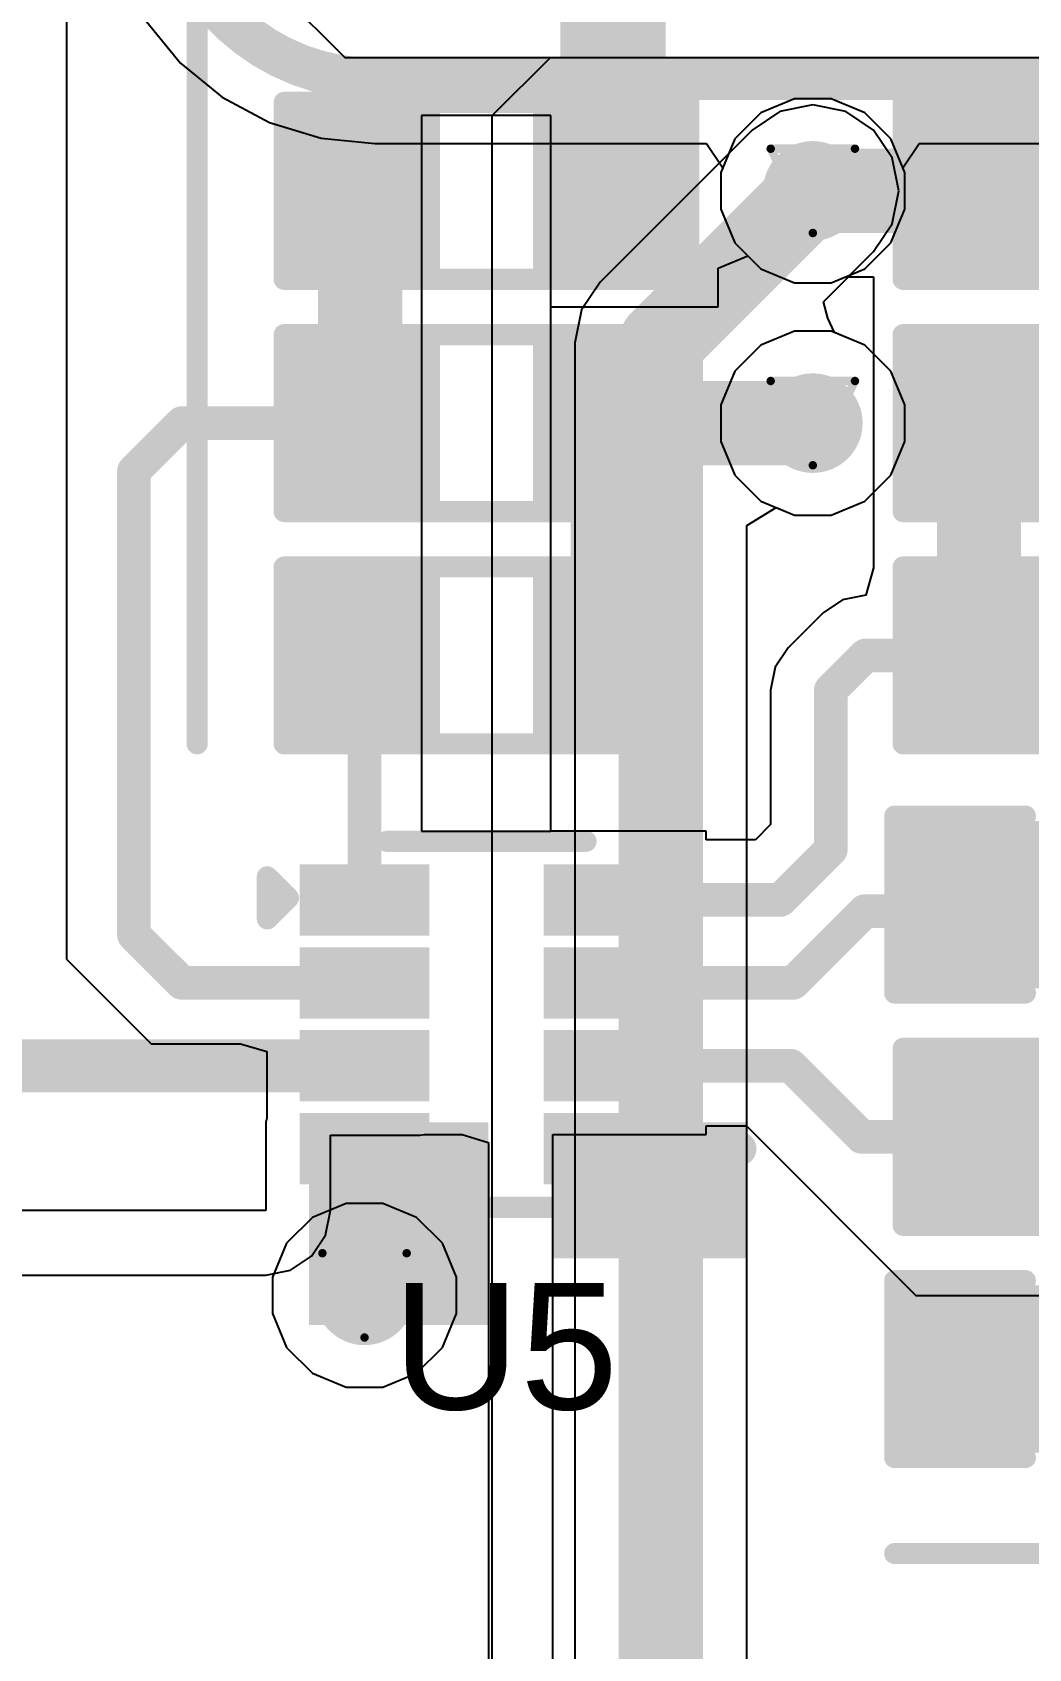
# Model space of a CAD drawing. Header units: inches. Extents: x 0 to 5359, y 0 to 5098.
# Drawn here: x 7.9 to 13.9, y 98.87 to 108.61 of the extents above; entities that cross this region are included whole.
import ezdxf

# ---------------------------------------------------------------- set-up
doc = ezdxf.new("R2010")
doc.units = ezdxf.units.IN
for name, color, linetype in [('Bottom Layer', 5, 'Continuous'), ('Drill Drawing', 1, 'Continuous'), ('Layer 1', 16, 'Continuous'), ('Layer 2', 76, 'Continuous'), ('Top Layer', 1, 'Continuous'), ('Top Overlay', 2, 'Continuous'), ('Top Paste', 8, 'Continuous'), ('Top Solder', 216, 'Continuous'), ('Via Holes', 16, 'Continuous')]:
    doc.layers.add(name, color=color, linetype=linetype)
doc.styles.add('Arial', font='', dxfattribs={"height": 0.2})
doc.styles.get('Arial').set_extended_font_data('Arial')

# ---------------------------------------------------------------- blocks, each defined once
blk = doc.blocks.new('SOT_583_36')
at = {"layer": 'Top Layer'}
for points in [[(-1.07, 0.91), (-0.4, 0.91), (-0.4, 0.59), (-1.07, 0.59)], [(0.4, 0.91), (1.07, 0.91), (1.07, 0.59), (0.4, 0.59)], [(-1.07, 0.41), (-0.4, 0.41), (-0.4, 0.09), (-1.07, 0.09)], [(0.4, 0.41), (1.07, 0.41), (1.07, 0.09), (0.4, 0.09)], [(-1.07, -0.09), (-0.4, -0.09), (-0.4, -0.41), (-1.07, -0.41)], [(0.4, -0.09), (1.07, -0.09), (1.07, -0.41), (0.4, -0.41)], [(-1.07, -0.59), (-0.4, -0.59), (-0.4, -0.91), (-1.07, -0.91)], [(0.4, -0.59), (1.07, -0.59), (1.07, -0.91), (0.4, -0.91)]]:
    blk.add_hatch(color=1, dxfattribs=at).paths.add_polyline_path(points)
at = {"layer": 'Top Paste'}
for points in [[(-1.07, 0.91), (-0.4, 0.91), (-0.4, 0.59), (-1.07, 0.59)], [(0.4, 0.91), (1.07, 0.91), (1.07, 0.59), (0.4, 0.59)], [(-1.07, 0.41), (-0.4, 0.41), (-0.4, 0.09), (-1.07, 0.09)], [(0.4, 0.41), (1.07, 0.41), (1.07, 0.09), (0.4, 0.09)], [(-1.07, -0.09), (-0.4, -0.09), (-0.4, -0.41), (-1.07, -0.41)], [(0.4, -0.09), (1.07, -0.09), (1.07, -0.41), (0.4, -0.41)], [(-1.07, -0.59), (-0.4, -0.59), (-0.4, -0.91), (-1.07, -0.91)], [(0.4, -0.59), (1.07, -0.59), (1.07, -0.91), (0.4, -0.91)]]:
    blk.add_hatch(color=8, dxfattribs=at).paths.add_polyline_path(points)
at = {"layer": 'Top Solder'}
for points in [[(-1.125, 0.965), (-0.345, 0.965), (-0.345, 0.535), (-1.125, 0.535)], [(0.345, 0.965), (1.125, 0.965), (1.125, 0.535), (0.345, 0.535)], [(-1.125, 0.465), (-0.345, 0.465), (-0.345, 0.035), (-1.125, 0.035)], [(0.345, 0.465), (1.125, 0.465), (1.125, 0.035), (0.345, 0.035)], [(-1.125, -0.035), (-0.345, -0.035), (-0.345, -0.465), (-1.125, -0.465)], [(0.345, -0.035), (1.125, -0.035), (1.125, -0.465), (0.345, -0.465)], [(-1.125, -0.535), (-0.345, -0.535), (-0.345, -0.965), (-1.125, -0.965)], [(0.345, -0.535), (1.125, -0.535), (1.125, -0.965), (0.345, -0.965)]]:
    blk.add_hatch(color=216, dxfattribs=at).paths.add_polyline_path(points)
at = {"layer": 'Top Overlay'}
for points in [[(-0.6, 1.103, 0.127, 0.127, 0), (0.6, 1.103, 0.127, 0.127, 0)], [(-1.3208, 0.635, 0.127, 0.127, 0), (-1.3208, 0.889, 0.127, 0.127, 0)], [(-1.3208, 0.889, 0.127, 0.127, 0), (-1.1938, 0.762, 0.127, 0.127, 0)], [(-1.3208, 0.635, 0.127, 0.127, 0), (-1.1938, 0.762, 0.127, 0.127, 0)], [(-0.6, -1.103, 0.127, 0.127, 0), (0.6, -1.103, 0.127, 0.127, 0)]]:
    blk.add_lwpolyline(points, format="xyseb", dxfattribs=at)
for points in [[(-0.6317, 1.103, 0.0635, 0.0635, 1), (-0.5682, 1.103, 0.0635, 0.0635, 1)], [(0.5682, 1.103, 0.0635, 0.0635, 1), (0.6317, 1.103, 0.0635, 0.0635, 1)], [(-1.3525, 0.889, 0.0635, 0.0635, 1), (-1.2891, 0.889, 0.0635, 0.0635, 1)], [(-1.3525, 0.889, 0.0635, 0.0635, 1), (-1.2891, 0.889, 0.0635, 0.0635, 1)], [(-1.2255, 0.762, 0.0635, 0.0635, 1), (-1.1621, 0.762, 0.0635, 0.0635, 1)], [(-1.2255, 0.762, 0.0635, 0.0635, 1), (-1.1621, 0.762, 0.0635, 0.0635, 1)], [(-1.3525, 0.635, 0.0635, 0.0635, 1), (-1.2891, 0.635, 0.0635, 0.0635, 1)], [(-1.3525, 0.635, 0.0635, 0.0635, 1), (-1.2891, 0.635, 0.0635, 0.0635, 1)], [(-0.6317, -1.103, 0.0635, 0.0635, 1), (-0.5682, -1.103, 0.0635, 0.0635, 1)], [(0.5682, -1.103, 0.0635, 0.0635, 1), (0.6317, -1.103, 0.0635, 0.0635, 1)]]:
    blk.add_lwpolyline(points, format="xyseb", close=True, dxfattribs=at)
blk = doc.blocks.new('R___0603_129')
at = {"layer": 'Top Layer'}
for points in [[(-0.381, 0.4445), (-0.381, -0.4445), (-1.143, -0.4445), (-1.143, 0.4445)], [(1.143, 0.4445), (1.143, -0.4445), (0.381, -0.4445), (0.381, 0.4445)]]:
    blk.add_hatch(color=1, dxfattribs=at).paths.add_polyline_path(points)
at = {"layer": 'Top Paste'}
for points in [[(-0.381, 0.4445), (-0.381, -0.4445), (-1.143, -0.4445), (-1.143, 0.4445)], [(1.143, 0.4445), (1.143, -0.4445), (0.381, -0.4445), (0.381, 0.4445)]]:
    blk.add_hatch(color=8, dxfattribs=at).paths.add_polyline_path(points)
at = {"layer": 'Top Solder'}
for points in [[(-0.2794, 0.5461), (-0.2794, -0.5461), (-1.2446, -0.5461), (-1.2446, 0.5461)], [(1.2446, 0.5461), (1.2446, -0.5461), (0.2794, -0.5461), (0.2794, 0.5461)]]:
    blk.add_hatch(color=216, dxfattribs=at).paths.add_polyline_path(points)
at = {"layer": 'Top Overlay'}
for points in [[(-1.2192, 0.5334, 0.127, 0.127, 0), (-1.2192, -0.5334, 0.127, 0.127, 0)], [(1.2192, 0.5334, 0.127, 0.127, 0), (-1.2192, 0.5334, 0.127, 0.127, 0)], [(1.2192, 0.5334, 0.127, 0.127, 0), (1.2192, -0.5334, 0.127, 0.127, 0)], [(1.2192, -0.5334, 0.127, 0.127, 0), (-1.2192, -0.5334, 0.127, 0.127, 0)]]:
    blk.add_lwpolyline(points, format="xyseb", dxfattribs=at)
for points in [[(-1.25095, 0.5334, 0.0635, 0.0635, 1), (-1.18745, 0.5334, 0.0635, 0.0635, 1)], [(-1.25095, 0.5334, 0.0635, 0.0635, 1), (-1.18745, 0.5334, 0.0635, 0.0635, 1)], [(1.18745, 0.5334, 0.0635, 0.0635, 1), (1.25095, 0.5334, 0.0635, 0.0635, 1)], [(1.18745, 0.5334, 0.0635, 0.0635, 1), (1.25095, 0.5334, 0.0635, 0.0635, 1)], [(-1.25095, -0.5334, 0.0635, 0.0635, 1), (-1.18745, -0.5334, 0.0635, 0.0635, 1)], [(-1.25095, -0.5334, 0.0635, 0.0635, 1), (-1.18745, -0.5334, 0.0635, 0.0635, 1)], [(1.18745, -0.5334, 0.0635, 0.0635, 1), (1.25095, -0.5334, 0.0635, 0.0635, 1)], [(1.18745, -0.5334, 0.0635, 0.0635, 1), (1.25095, -0.5334, 0.0635, 0.0635, 1)]]:
    blk.add_lwpolyline(points, format="xyseb", close=True, dxfattribs=at)
blk = doc.blocks.new('R___0603_130')
at = {"layer": 'Top Layer'}
for points in [[(-0.381, 0.4445), (-0.381, -0.4445), (-1.143, -0.4445), (-1.143, 0.4445)], [(1.143, 0.4445), (1.143, -0.4445), (0.381, -0.4445), (0.381, 0.4445)]]:
    blk.add_hatch(color=1, dxfattribs=at).paths.add_polyline_path(points)
at = {"layer": 'Top Paste'}
for points in [[(-0.381, 0.4445), (-0.381, -0.4445), (-1.143, -0.4445), (-1.143, 0.4445)], [(1.143, 0.4445), (1.143, -0.4445), (0.381, -0.4445), (0.381, 0.4445)]]:
    blk.add_hatch(color=8, dxfattribs=at).paths.add_polyline_path(points)
at = {"layer": 'Top Solder'}
for points in [[(-0.2794, 0.5461), (-0.2794, -0.5461), (-1.2446, -0.5461), (-1.2446, 0.5461)], [(1.2446, 0.5461), (1.2446, -0.5461), (0.2794, -0.5461), (0.2794, 0.5461)]]:
    blk.add_hatch(color=216, dxfattribs=at).paths.add_polyline_path(points)
at = {"layer": 'Top Overlay'}
for points in [[(1.2192, 0.5334, 0.127, 0.127, 0), (-1.2192, 0.5334, 0.127, 0.127, 0)], [(-1.2192, 0.5334, 0.127, 0.127, 0), (-1.2192, -0.5334, 0.127, 0.127, 0)], [(1.2192, 0.5334, 0.127, 0.127, 0), (1.2192, -0.5334, 0.127, 0.127, 0)], [(1.2192, -0.5334, 0.127, 0.127, 0), (-1.2192, -0.5334, 0.127, 0.127, 0)]]:
    blk.add_lwpolyline(points, format="xyseb", dxfattribs=at)
for points in [[(-1.25095, 0.5334, 0.0635, 0.0635, 1), (-1.18745, 0.5334, 0.0635, 0.0635, 1)], [(-1.25095, 0.5334, 0.0635, 0.0635, 1), (-1.18745, 0.5334, 0.0635, 0.0635, 1)], [(1.18745, 0.5334, 0.0635, 0.0635, 1), (1.25095, 0.5334, 0.0635, 0.0635, 1)], [(1.18745, 0.5334, 0.0635, 0.0635, 1), (1.25095, 0.5334, 0.0635, 0.0635, 1)], [(-1.25095, -0.5334, 0.0635, 0.0635, 1), (-1.18745, -0.5334, 0.0635, 0.0635, 1)], [(-1.25095, -0.5334, 0.0635, 0.0635, 1), (-1.18745, -0.5334, 0.0635, 0.0635, 1)], [(1.18745, -0.5334, 0.0635, 0.0635, 1), (1.25095, -0.5334, 0.0635, 0.0635, 1)], [(1.18745, -0.5334, 0.0635, 0.0635, 1), (1.25095, -0.5334, 0.0635, 0.0635, 1)]]:
    blk.add_lwpolyline(points, format="xyseb", close=True, dxfattribs=at)
blk = doc.blocks.new('R___0603_131')
at = {"layer": 'Top Layer'}
for points in [[(-0.381, 0.4445), (-0.381, -0.4445), (-1.143, -0.4445), (-1.143, 0.4445)], [(1.143, 0.4445), (1.143, -0.4445), (0.381, -0.4445), (0.381, 0.4445)]]:
    blk.add_hatch(color=1, dxfattribs=at).paths.add_polyline_path(points)
at = {"layer": 'Top Paste'}
for points in [[(-0.381, 0.4445), (-0.381, -0.4445), (-1.143, -0.4445), (-1.143, 0.4445)], [(1.143, 0.4445), (1.143, -0.4445), (0.381, -0.4445), (0.381, 0.4445)]]:
    blk.add_hatch(color=8, dxfattribs=at).paths.add_polyline_path(points)
at = {"layer": 'Top Solder'}
for points in [[(-0.2794, 0.5461), (-0.2794, -0.5461), (-1.2446, -0.5461), (-1.2446, 0.5461)], [(1.2446, 0.5461), (1.2446, -0.5461), (0.2794, -0.5461), (0.2794, 0.5461)]]:
    blk.add_hatch(color=216, dxfattribs=at).paths.add_polyline_path(points)
at = {"layer": 'Top Overlay'}
for points in [[(-1.2192, 0.5334, 0.127, 0.127, 0), (-1.2192, -0.5334, 0.127, 0.127, 0)], [(1.2192, 0.5334, 0.127, 0.127, 0), (-1.2192, 0.5334, 0.127, 0.127, 0)], [(1.2192, 0.5334, 0.127, 0.127, 0), (1.2192, -0.5334, 0.127, 0.127, 0)], [(1.2192, -0.5334, 0.127, 0.127, 0), (-1.2192, -0.5334, 0.127, 0.127, 0)]]:
    blk.add_lwpolyline(points, format="xyseb", dxfattribs=at)
for points in [[(-1.25095, 0.5334, 0.0635, 0.0635, 1), (-1.18745, 0.5334, 0.0635, 0.0635, 1)], [(-1.25095, 0.5334, 0.0635, 0.0635, 1), (-1.18745, 0.5334, 0.0635, 0.0635, 1)], [(1.18745, 0.5334, 0.0635, 0.0635, 1), (1.25095, 0.5334, 0.0635, 0.0635, 1)], [(1.18745, 0.5334, 0.0635, 0.0635, 1), (1.25095, 0.5334, 0.0635, 0.0635, 1)], [(-1.25095, -0.5334, 0.0635, 0.0635, 1), (-1.18745, -0.5334, 0.0635, 0.0635, 1)], [(-1.25095, -0.5334, 0.0635, 0.0635, 1), (-1.18745, -0.5334, 0.0635, 0.0635, 1)], [(1.18745, -0.5334, 0.0635, 0.0635, 1), (1.25095, -0.5334, 0.0635, 0.0635, 1)], [(1.18745, -0.5334, 0.0635, 0.0635, 1), (1.25095, -0.5334, 0.0635, 0.0635, 1)]]:
    blk.add_lwpolyline(points, format="xyseb", close=True, dxfattribs=at)
blk = doc.blocks.new('R___0603_132')
at = {"layer": 'Top Layer'}
for points in [[(-0.381, 0.4445), (-0.381, -0.4445), (-1.143, -0.4445), (-1.143, 0.4445)], [(1.143, 0.4445), (1.143, -0.4445), (0.381, -0.4445), (0.381, 0.4445)]]:
    blk.add_hatch(color=1, dxfattribs=at).paths.add_polyline_path(points)
at = {"layer": 'Top Paste'}
for points in [[(-0.381, 0.4445), (-0.381, -0.4445), (-1.143, -0.4445), (-1.143, 0.4445)], [(1.143, 0.4445), (1.143, -0.4445), (0.381, -0.4445), (0.381, 0.4445)]]:
    blk.add_hatch(color=8, dxfattribs=at).paths.add_polyline_path(points)
at = {"layer": 'Top Solder'}
for points in [[(-0.2794, 0.5461), (-0.2794, -0.5461), (-1.2446, -0.5461), (-1.2446, 0.5461)], [(1.2446, 0.5461), (1.2446, -0.5461), (0.2794, -0.5461), (0.2794, 0.5461)]]:
    blk.add_hatch(color=216, dxfattribs=at).paths.add_polyline_path(points)
at = {"layer": 'Top Overlay'}
for points in [[(-1.2192, 0.5334, 0.127, 0.127, 0), (1.2192, 0.5334, 0.127, 0.127, 0)], [(-1.2192, -0.5334, 0.127, 0.127, 0), (-1.2192, 0.5334, 0.127, 0.127, 0)], [(1.2192, -0.5334, 0.127, 0.127, 0), (1.2192, 0.5334, 0.127, 0.127, 0)], [(-1.2192, -0.5334, 0.127, 0.127, 0), (1.2192, -0.5334, 0.127, 0.127, 0)]]:
    blk.add_lwpolyline(points, format="xyseb", dxfattribs=at)
for points in [[(-1.25095, 0.5334, 0.0635, 0.0635, 1), (-1.18745, 0.5334, 0.0635, 0.0635, 1)], [(-1.25095, 0.5334, 0.0635, 0.0635, 1), (-1.18745, 0.5334, 0.0635, 0.0635, 1)], [(1.18745, 0.5334, 0.0635, 0.0635, 1), (1.25095, 0.5334, 0.0635, 0.0635, 1)], [(1.18745, 0.5334, 0.0635, 0.0635, 1), (1.25095, 0.5334, 0.0635, 0.0635, 1)], [(-1.25095, -0.5334, 0.0635, 0.0635, 1), (-1.18745, -0.5334, 0.0635, 0.0635, 1)], [(-1.25095, -0.5334, 0.0635, 0.0635, 1), (-1.18745, -0.5334, 0.0635, 0.0635, 1)], [(1.18745, -0.5334, 0.0635, 0.0635, 1), (1.25095, -0.5334, 0.0635, 0.0635, 1)], [(1.18745, -0.5334, 0.0635, 0.0635, 1), (1.25095, -0.5334, 0.0635, 0.0635, 1)]]:
    blk.add_lwpolyline(points, format="xyseb", close=True, dxfattribs=at)
blk = doc.blocks.new('R___0603_134')
at = {"layer": 'Top Layer'}
for points in [[(-0.381, 0.4445), (-0.381, -0.4445), (-1.143, -0.4445), (-1.143, 0.4445)], [(1.143, 0.4445), (1.143, -0.4445), (0.381, -0.4445), (0.381, 0.4445)]]:
    blk.add_hatch(color=1, dxfattribs=at).paths.add_polyline_path(points)
at = {"layer": 'Top Paste'}
for points in [[(-0.381, 0.4445), (-0.381, -0.4445), (-1.143, -0.4445), (-1.143, 0.4445)], [(1.143, 0.4445), (1.143, -0.4445), (0.381, -0.4445), (0.381, 0.4445)]]:
    blk.add_hatch(color=8, dxfattribs=at).paths.add_polyline_path(points)
at = {"layer": 'Top Solder'}
for points in [[(-0.2794, 0.5461), (-0.2794, -0.5461), (-1.2446, -0.5461), (-1.2446, 0.5461)], [(1.2446, 0.5461), (1.2446, -0.5461), (0.2794, -0.5461), (0.2794, 0.5461)]]:
    blk.add_hatch(color=216, dxfattribs=at).paths.add_polyline_path(points)
at = {"layer": 'Top Overlay'}
for points in [[(1.2192, 0.5334, 0.127, 0.127, 0), (-1.2192, 0.5334, 0.127, 0.127, 0)], [(-1.2192, 0.5334, 0.127, 0.127, 0), (-1.2192, -0.5334, 0.127, 0.127, 0)], [(1.2192, 0.5334, 0.127, 0.127, 0), (1.2192, -0.5334, 0.127, 0.127, 0)], [(1.2192, -0.5334, 0.127, 0.127, 0), (-1.2192, -0.5334, 0.127, 0.127, 0)]]:
    blk.add_lwpolyline(points, format="xyseb", dxfattribs=at)
for points in [[(-1.25095, 0.5334, 0.0635, 0.0635, 1), (-1.18745, 0.5334, 0.0635, 0.0635, 1)], [(-1.25095, 0.5334, 0.0635, 0.0635, 1), (-1.18745, 0.5334, 0.0635, 0.0635, 1)], [(1.18745, 0.5334, 0.0635, 0.0635, 1), (1.25095, 0.5334, 0.0635, 0.0635, 1)], [(1.18745, 0.5334, 0.0635, 0.0635, 1), (1.25095, 0.5334, 0.0635, 0.0635, 1)], [(-1.25095, -0.5334, 0.0635, 0.0635, 1), (-1.18745, -0.5334, 0.0635, 0.0635, 1)], [(-1.25095, -0.5334, 0.0635, 0.0635, 1), (-1.18745, -0.5334, 0.0635, 0.0635, 1)], [(1.18745, -0.5334, 0.0635, 0.0635, 1), (1.25095, -0.5334, 0.0635, 0.0635, 1)], [(1.18745, -0.5334, 0.0635, 0.0635, 1), (1.25095, -0.5334, 0.0635, 0.0635, 1)]]:
    blk.add_lwpolyline(points, format="xyseb", close=True, dxfattribs=at)
blk = doc.blocks.new('R___0603_135')
at = {"layer": 'Top Layer'}
for points in [[(-0.381, 0.4445), (-0.381, -0.4445), (-1.143, -0.4445), (-1.143, 0.4445)], [(1.143, 0.4445), (1.143, -0.4445), (0.381, -0.4445), (0.381, 0.4445)]]:
    blk.add_hatch(color=1, dxfattribs=at).paths.add_polyline_path(points)
at = {"layer": 'Top Paste'}
for points in [[(-0.381, 0.4445), (-0.381, -0.4445), (-1.143, -0.4445), (-1.143, 0.4445)], [(1.143, 0.4445), (1.143, -0.4445), (0.381, -0.4445), (0.381, 0.4445)]]:
    blk.add_hatch(color=8, dxfattribs=at).paths.add_polyline_path(points)
at = {"layer": 'Top Solder'}
for points in [[(-0.2794, 0.5461), (-0.2794, -0.5461), (-1.2446, -0.5461), (-1.2446, 0.5461)], [(1.2446, 0.5461), (1.2446, -0.5461), (0.2794, -0.5461), (0.2794, 0.5461)]]:
    blk.add_hatch(color=216, dxfattribs=at).paths.add_polyline_path(points)
at = {"layer": 'Top Overlay'}
for points in [[(1.2192, 0.5334, 0.127, 0.127, 0), (-1.2192, 0.5334, 0.127, 0.127, 0)], [(-1.2192, 0.5334, 0.127, 0.127, 0), (-1.2192, -0.5334, 0.127, 0.127, 0)], [(1.2192, 0.5334, 0.127, 0.127, 0), (1.2192, -0.5334, 0.127, 0.127, 0)], [(1.2192, -0.5334, 0.127, 0.127, 0), (-1.2192, -0.5334, 0.127, 0.127, 0)]]:
    blk.add_lwpolyline(points, format="xyseb", dxfattribs=at)
for points in [[(-1.25095, 0.5334, 0.0635, 0.0635, 1), (-1.18745, 0.5334, 0.0635, 0.0635, 1)], [(-1.25095, 0.5334, 0.0635, 0.0635, 1), (-1.18745, 0.5334, 0.0635, 0.0635, 1)], [(1.18745, 0.5334, 0.0635, 0.0635, 1), (1.25095, 0.5334, 0.0635, 0.0635, 1)], [(1.18745, 0.5334, 0.0635, 0.0635, 1), (1.25095, 0.5334, 0.0635, 0.0635, 1)], [(-1.25095, -0.5334, 0.0635, 0.0635, 1), (-1.18745, -0.5334, 0.0635, 0.0635, 1)], [(-1.25095, -0.5334, 0.0635, 0.0635, 1), (-1.18745, -0.5334, 0.0635, 0.0635, 1)], [(1.18745, -0.5334, 0.0635, 0.0635, 1), (1.25095, -0.5334, 0.0635, 0.0635, 1)], [(1.18745, -0.5334, 0.0635, 0.0635, 1), (1.25095, -0.5334, 0.0635, 0.0635, 1)]]:
    blk.add_lwpolyline(points, format="xyseb", close=True, dxfattribs=at)
blk = doc.blocks.new('R___0603_136')
at = {"layer": 'Top Layer'}
for points in [[(-0.381, 0.4445), (-0.381, -0.4445), (-1.143, -0.4445), (-1.143, 0.4445)], [(1.143, 0.4445), (1.143, -0.4445), (0.381, -0.4445), (0.381, 0.4445)]]:
    blk.add_hatch(color=1, dxfattribs=at).paths.add_polyline_path(points)
at = {"layer": 'Top Paste'}
for points in [[(-0.381, 0.4445), (-0.381, -0.4445), (-1.143, -0.4445), (-1.143, 0.4445)], [(1.143, 0.4445), (1.143, -0.4445), (0.381, -0.4445), (0.381, 0.4445)]]:
    blk.add_hatch(color=8, dxfattribs=at).paths.add_polyline_path(points)
at = {"layer": 'Top Solder'}
for points in [[(-0.2794, 0.5461), (-0.2794, -0.5461), (-1.2446, -0.5461), (-1.2446, 0.5461)], [(1.2446, 0.5461), (1.2446, -0.5461), (0.2794, -0.5461), (0.2794, 0.5461)]]:
    blk.add_hatch(color=216, dxfattribs=at).paths.add_polyline_path(points)
at = {"layer": 'Top Overlay'}
for points in [[(-1.2192, -0.5334, 0.127, 0.127, 0), (-1.2192, 0.5334, 0.127, 0.127, 0)], [(-1.2192, 0.5334, 0.127, 0.127, 0), (1.2192, 0.5334, 0.127, 0.127, 0)], [(1.2192, -0.5334, 0.127, 0.127, 0), (1.2192, 0.5334, 0.127, 0.127, 0)], [(-1.2192, -0.5334, 0.127, 0.127, 0), (1.2192, -0.5334, 0.127, 0.127, 0)]]:
    blk.add_lwpolyline(points, format="xyseb", dxfattribs=at)
for points in [[(-1.25095, 0.5334, 0.0635, 0.0635, 1), (-1.18745, 0.5334, 0.0635, 0.0635, 1)], [(-1.25095, 0.5334, 0.0635, 0.0635, 1), (-1.18745, 0.5334, 0.0635, 0.0635, 1)], [(1.18745, 0.5334, 0.0635, 0.0635, 1), (1.25095, 0.5334, 0.0635, 0.0635, 1)], [(1.18745, 0.5334, 0.0635, 0.0635, 1), (1.25095, 0.5334, 0.0635, 0.0635, 1)], [(-1.25095, -0.5334, 0.0635, 0.0635, 1), (-1.18745, -0.5334, 0.0635, 0.0635, 1)], [(-1.25095, -0.5334, 0.0635, 0.0635, 1), (-1.18745, -0.5334, 0.0635, 0.0635, 1)], [(1.18745, -0.5334, 0.0635, 0.0635, 1), (1.25095, -0.5334, 0.0635, 0.0635, 1)], [(1.18745, -0.5334, 0.0635, 0.0635, 1), (1.25095, -0.5334, 0.0635, 0.0635, 1)]]:
    blk.add_lwpolyline(points, format="xyseb", close=True, dxfattribs=at)
blk = doc.blocks.new('C___0603_309')
at = {"layer": 'Top Layer'}
for points in [[(-0.381, 0.4445), (-0.381, -0.4445), (-1.143, -0.4445), (-1.143, 0.4445)], [(1.143, 0.4445), (1.143, -0.4445), (0.381, -0.4445), (0.381, 0.4445)]]:
    blk.add_hatch(color=1, dxfattribs=at).paths.add_polyline_path(points)
at = {"layer": 'Top Paste'}
for points in [[(-0.381, 0.4445), (-0.381, -0.4445), (-1.143, -0.4445), (-1.143, 0.4445)], [(1.143, 0.4445), (1.143, -0.4445), (0.381, -0.4445), (0.381, 0.4445)]]:
    blk.add_hatch(color=8, dxfattribs=at).paths.add_polyline_path(points)
at = {"layer": 'Top Solder'}
for points in [[(-0.321, 0.5045), (-0.321, -0.5045), (-1.203, -0.5045), (-1.203, 0.5045)], [(1.203, 0.5045), (1.203, -0.5045), (0.321, -0.5045), (0.321, 0.5045)]]:
    blk.add_hatch(color=216, dxfattribs=at).paths.add_polyline_path(points)
at = {"layer": 'Top Overlay'}
for points in [[(-1.2446, 0.5334, 0.127, 0.127, 0), (-1.2446, -0.5334, 0.127, 0.127, 0)], [(-0.4572, 0.5334, 0.127, 0.127, 0), (-1.2446, 0.5334, 0.127, 0.127, 0)], [(1.2446, 0.5334, 0.127, 0.127, 0), (0.4572, 0.5334, 0.127, 0.127, 0)], [(1.2446, 0.5334, 0.127, 0.127, 0), (1.2446, -0.5334, 0.127, 0.127, 0)], [(-0.4572, -0.5334, 0.127, 0.127, 0), (-1.2446, -0.5334, 0.127, 0.127, 0)], [(1.2446, -0.5334, 0.127, 0.127, 0), (0.4572, -0.5334, 0.127, 0.127, 0)]]:
    blk.add_lwpolyline(points, format="xyseb", dxfattribs=at)
for points in [[(-1.2764, 0.5334, 0.0635, 0.0635, 1), (-1.2128, 0.5334, 0.0635, 0.0635, 1)], [(-1.2764, 0.5334, 0.0635, 0.0635, 1), (-1.2128, 0.5334, 0.0635, 0.0635, 1)], [(-0.4889, 0.5334, 0.0635, 0.0635, 1), (-0.4254, 0.5334, 0.0635, 0.0635, 1)], [(0.4254, 0.5334, 0.0635, 0.0635, 1), (0.4889, 0.5334, 0.0635, 0.0635, 1)], [(1.2128, 0.5334, 0.0635, 0.0635, 1), (1.2764, 0.5334, 0.0635, 0.0635, 1)], [(1.2128, 0.5334, 0.0635, 0.0635, 1), (1.2764, 0.5334, 0.0635, 0.0635, 1)], [(-1.2764, -0.5334, 0.0635, 0.0635, 1), (-1.2128, -0.5334, 0.0635, 0.0635, 1)], [(-1.2764, -0.5334, 0.0635, 0.0635, 1), (-1.2128, -0.5334, 0.0635, 0.0635, 1)], [(-0.4889, -0.5334, 0.0635, 0.0635, 1), (-0.4254, -0.5334, 0.0635, 0.0635, 1)], [(0.4254, -0.5334, 0.0635, 0.0635, 1), (0.4889, -0.5334, 0.0635, 0.0635, 1)], [(1.2128, -0.5334, 0.0635, 0.0635, 1), (1.2764, -0.5334, 0.0635, 0.0635, 1)], [(1.2128, -0.5334, 0.0635, 0.0635, 1), (1.2764, -0.5334, 0.0635, 0.0635, 1)]]:
    blk.add_lwpolyline(points, format="xyseb", close=True, dxfattribs=at)
blk = doc.blocks.new('C___0603_312')
at = {"layer": 'Top Layer'}
for points in [[(-0.381, 0.4445), (-0.381, -0.4445), (-1.143, -0.4445), (-1.143, 0.4445)], [(1.143, 0.4445), (1.143, -0.4445), (0.381, -0.4445), (0.381, 0.4445)]]:
    blk.add_hatch(color=1, dxfattribs=at).paths.add_polyline_path(points)
at = {"layer": 'Top Paste'}
for points in [[(-0.381, 0.4445), (-0.381, -0.4445), (-1.143, -0.4445), (-1.143, 0.4445)], [(1.143, 0.4445), (1.143, -0.4445), (0.381, -0.4445), (0.381, 0.4445)]]:
    blk.add_hatch(color=8, dxfattribs=at).paths.add_polyline_path(points)
at = {"layer": 'Top Solder'}
for points in [[(-0.321, 0.5045), (-0.321, -0.5045), (-1.203, -0.5045), (-1.203, 0.5045)], [(1.203, 0.5045), (1.203, -0.5045), (0.321, -0.5045), (0.321, 0.5045)]]:
    blk.add_hatch(color=216, dxfattribs=at).paths.add_polyline_path(points)
at = {"layer": 'Top Overlay'}
for points in [[(-1.2446, 0.5334, 0.127, 0.127, 0), (-1.2446, -0.5334, 0.127, 0.127, 0)], [(-0.4572, 0.5334, 0.127, 0.127, 0), (-1.2446, 0.5334, 0.127, 0.127, 0)], [(1.2446, 0.5334, 0.127, 0.127, 0), (0.4572, 0.5334, 0.127, 0.127, 0)], [(1.2446, 0.5334, 0.127, 0.127, 0), (1.2446, -0.5334, 0.127, 0.127, 0)], [(-0.4572, -0.5334, 0.127, 0.127, 0), (-1.2446, -0.5334, 0.127, 0.127, 0)], [(1.2446, -0.5334, 0.127, 0.127, 0), (0.4572, -0.5334, 0.127, 0.127, 0)]]:
    blk.add_lwpolyline(points, format="xyseb", dxfattribs=at)
for points in [[(-1.2764, 0.5334, 0.0635, 0.0635, 1), (-1.2128, 0.5334, 0.0635, 0.0635, 1)], [(-1.2764, 0.5334, 0.0635, 0.0635, 1), (-1.2128, 0.5334, 0.0635, 0.0635, 1)], [(-0.4889, 0.5334, 0.0635, 0.0635, 1), (-0.4254, 0.5334, 0.0635, 0.0635, 1)], [(0.4254, 0.5334, 0.0635, 0.0635, 1), (0.4889, 0.5334, 0.0635, 0.0635, 1)], [(1.2128, 0.5334, 0.0635, 0.0635, 1), (1.2764, 0.5334, 0.0635, 0.0635, 1)], [(1.2128, 0.5334, 0.0635, 0.0635, 1), (1.2764, 0.5334, 0.0635, 0.0635, 1)], [(-1.2764, -0.5334, 0.0635, 0.0635, 1), (-1.2128, -0.5334, 0.0635, 0.0635, 1)], [(-1.2764, -0.5334, 0.0635, 0.0635, 1), (-1.2128, -0.5334, 0.0635, 0.0635, 1)], [(-0.4889, -0.5334, 0.0635, 0.0635, 1), (-0.4254, -0.5334, 0.0635, 0.0635, 1)], [(0.4254, -0.5334, 0.0635, 0.0635, 1), (0.4889, -0.5334, 0.0635, 0.0635, 1)], [(1.2128, -0.5334, 0.0635, 0.0635, 1), (1.2764, -0.5334, 0.0635, 0.0635, 1)], [(1.2128, -0.5334, 0.0635, 0.0635, 1), (1.2764, -0.5334, 0.0635, 0.0635, 1)]]:
    blk.add_lwpolyline(points, format="xyseb", close=True, dxfattribs=at)

msp = doc.modelspace()

# ---------------------------------------------------------------- hatches: boundary and pattern name
at = {"layer": 'Bottom Layer'}
h = msp.add_hatch(color=5, dxfattribs=at)
edge = h.paths.add_edge_path()
edge.add_arc((12.6, 107.654), 0.3, 0, 360)
h = msp.add_hatch(color=5, dxfattribs=at)
edge = h.paths.add_edge_path()
edge.add_arc((12.6, 106.254), 0.3, 0, 360)
h = msp.add_hatch(color=5, dxfattribs=at)
edge = h.paths.add_edge_path()
edge.add_arc((9.8984, 100.9969), 0.3, 0, 360)
at = {"layer": 'Layer 1'}
h = msp.add_hatch(color=16, dxfattribs=at)
edge = h.paths.add_edge_path()
edge.add_arc((12.6, 107.654), 0.3, 0, 360)
h = msp.add_hatch(color=16, dxfattribs=at)
edge = h.paths.add_edge_path()
edge.add_arc((12.6, 106.254), 0.3, 0, 360)
h = msp.add_hatch(color=16, dxfattribs=at)
edge = h.paths.add_edge_path()
edge.add_arc((9.8984, 100.9969), 0.3, 0, 360)
at = {"layer": 'Layer 2'}
h = msp.add_hatch(color=76, dxfattribs=at)
edge = h.paths.add_edge_path()
edge.add_arc((12.6, 107.654), 0.3, 0, 360)
h = msp.add_hatch(color=76, dxfattribs=at)
edge = h.paths.add_edge_path()
edge.add_arc((12.6, 106.254), 0.3, 0, 360)
h = msp.add_hatch(color=76, dxfattribs=at)
edge = h.paths.add_edge_path()
edge.add_arc((9.8984, 100.9969), 0.3, 0, 360)
at = {"layer": 'Top Layer'}
h = msp.add_hatch(color=1, dxfattribs=at)
edge = h.paths.add_edge_path()
edge.add_arc((12.6, 107.654), 0.3, 0, 360)
h = msp.add_hatch(color=1, dxfattribs=at)
edge = h.paths.add_edge_path()
edge.add_arc((12.6, 106.254), 0.3, 0, 360)
for points in [[(7.496, 102.2205), (10.2334, 102.2205), (10.2334, 102.5405), (7.496, 102.5405)], [(9.5634, 100.819), (10.6449, 100.819), (10.6449, 102.0405), (9.5634, 102.0405)], [(9.5634, 101.7205), (10.6449, 101.7205), (10.6449, 102.0405), (9.5634, 102.0405)], [(11.0334, 101.2197), (12.2065, 101.2197), (12.2065, 102.0405), (11.0334, 102.0405)], [(11.0334, 101.8805), (12.159, 101.8805), (12.159, 102.0405), (11.0334, 102.0405)]]:
    msp.add_hatch(color=1, dxfattribs=at).paths.add_polyline_path(points)
h = msp.add_hatch(color=1, dxfattribs=at)
edge = h.paths.add_edge_path()
edge.add_arc((9.8984, 100.9969), 0.3, 0, 360)
at = {"layer": 'Via Holes'}
h = msp.add_hatch(color=7, dxfattribs=at)
edge = h.paths.add_edge_path()
edge.add_arc((12.6, 107.654), 0.15, 0, 360)
h = msp.add_hatch(color=7, dxfattribs=at)
edge = h.paths.add_edge_path()
edge.add_arc((12.6, 106.254), 0.15, 0, 360)
h = msp.add_hatch(color=7, dxfattribs=at)
edge = h.paths.add_edge_path()
edge.add_arc((9.8984, 100.9969), 0.15, 0, 360)

# ---------------------------------------------------------------- linework, layer by layer
at = {"layer": 'Bottom Layer'}
for p, q in [((8.5846, 108.6742), (8.7902, 108.4236)), ((8.7902, 108.4236), (9.0408, 108.218)), ((9.0408, 108.218), (9.3267, 108.0652)), ((9.3267, 108.0652), (9.6369, 107.971)), ((9.6369, 107.971), (9.9596, 107.9393)), ((9.9596, 107.9393), (9.9596, 107.9398)), ((9.9596, 107.9398), (11.9586, 107.9398)), ((11.9586, 107.9398), (12.0574, 107.7919)), ((13.1425, 107.7919), (13.2413, 107.9398)), ((13.2413, 107.9398), (22.012, 107.9398)), ((12.0574, 107.7919), (12.046, 107.7642)), ((12.046, 107.7642), (12.046, 107.5438)), ((13.154, 107.7642), (13.1425, 107.7919)), ((13.154, 107.5438), (13.154, 107.7642)), ((12.046, 107.5438), (12.1303, 107.3402)), ((13.0696, 107.3402), (13.154, 107.5438)), ((12.1303, 107.3402), (12.2861, 107.1844)), ((12.9138, 107.1844), (13.0696, 107.3402)), ((12.2861, 107.1844), (12.4898, 107.1)), ((12.7102, 107.1), (12.9138, 107.1844)), ((12.4898, 107.1), (12.7102, 107.1))]:
    msp.add_line(p, q, dxfattribs=at)
for points in [[(9.9596, 108.3282, 0.254, 0.254, -0.414214), (8.6948, 109.593, 0.254, 0.254, 0)], [(9.9596, 108.3282, 0.254, 0.254, 0), (22.012, 108.3282, 0.254, 0.254, 0)]]:
    msp.add_lwpolyline(points, format="xyseb", dxfattribs=at)
msp.add_lwpolyline([(9.8961, 108.3282, 0.127, 0.127, 1), (10.0231, 108.3282, 0.127, 0.127, 1)], format="xyseb", close=True, dxfattribs=at)
msp.add_lwpolyline([(9.8961, 108.3282, 0.127, 0.127, 1), (10.0231, 108.3282, 0.127, 0.127, 1)], format="xyseb", close=True, dxfattribs=at)
at = {"layer": 'Drill Drawing'}
for points in [[(12.346, 107.908, 0.0508, 0.0508, 0), (12.854, 107.908, 0.0508, 0.0508, 0)], [(12.346, 107.908, 0.0508, 0.0508, 0), (12.6, 107.4, 0.0508, 0.0508, 0)], [(12.6, 107.4, 0.0508, 0.0508, 0), (12.854, 107.908, 0.0508, 0.0508, 0)], [(12.346, 106.508, 0.0508, 0.0508, 0), (12.854, 106.508, 0.0508, 0.0508, 0)], [(12.346, 106.508, 0.0508, 0.0508, 0), (12.6, 106, 0.0508, 0.0508, 0)], [(12.6, 106, 0.0508, 0.0508, 0), (12.854, 106.508, 0.0508, 0.0508, 0)], [(9.6444, 101.2509, 0.0508, 0.0508, 0), (10.1524, 101.2509, 0.0508, 0.0508, 0)], [(9.6444, 101.2509, 0.0508, 0.0508, 0), (9.8984, 100.7429, 0.0508, 0.0508, 0)], [(9.8984, 100.7429, 0.0508, 0.0508, 0), (10.1524, 101.2509, 0.0508, 0.0508, 0)]]:
    msp.add_lwpolyline(points, format="xyseb", dxfattribs=at)
for points in [[(12.3333, 107.908, 0.0254, 0.0254, 1), (12.3587, 107.908, 0.0254, 0.0254, 1)], [(12.3333, 107.908, 0.0254, 0.0254, 1), (12.3587, 107.908, 0.0254, 0.0254, 1)], [(12.8413, 107.908, 0.0254, 0.0254, 1), (12.8667, 107.908, 0.0254, 0.0254, 1)], [(12.8413, 107.908, 0.0254, 0.0254, 1), (12.8667, 107.908, 0.0254, 0.0254, 1)], [(12.5873, 107.4, 0.0254, 0.0254, 1), (12.6127, 107.4, 0.0254, 0.0254, 1)], [(12.5873, 107.4, 0.0254, 0.0254, 1), (12.6127, 107.4, 0.0254, 0.0254, 1)], [(12.3333, 106.508, 0.0254, 0.0254, 1), (12.3587, 106.508, 0.0254, 0.0254, 1)], [(12.3333, 106.508, 0.0254, 0.0254, 1), (12.3587, 106.508, 0.0254, 0.0254, 1)], [(12.8413, 106.508, 0.0254, 0.0254, 1), (12.8667, 106.508, 0.0254, 0.0254, 1)], [(12.8413, 106.508, 0.0254, 0.0254, 1), (12.8667, 106.508, 0.0254, 0.0254, 1)], [(12.5873, 106, 0.0254, 0.0254, 1), (12.6127, 106, 0.0254, 0.0254, 1)], [(12.5873, 106, 0.0254, 0.0254, 1), (12.6127, 106, 0.0254, 0.0254, 1)], [(9.6317, 101.2509, 0.0254, 0.0254, 1), (9.6571, 101.2509, 0.0254, 0.0254, 1)], [(9.6317, 101.2509, 0.0254, 0.0254, 1), (9.6571, 101.2509, 0.0254, 0.0254, 1)], [(10.1397, 101.2509, 0.0254, 0.0254, 1), (10.1651, 101.2509, 0.0254, 0.0254, 1)], [(10.1397, 101.2509, 0.0254, 0.0254, 1), (10.1651, 101.2509, 0.0254, 0.0254, 1)], [(9.8857, 100.7429, 0.0254, 0.0254, 1), (9.9111, 100.7429, 0.0254, 0.0254, 1)], [(9.8857, 100.7429, 0.0254, 0.0254, 1), (9.9111, 100.7429, 0.0254, 0.0254, 1)]]:
    msp.add_lwpolyline(points, format="xyseb", close=True, dxfattribs=at)
at = {"layer": 'Layer 1'}
for p, q in [((12.4898, 108.208), (12.2861, 108.1237)), ((12.7102, 108.208), (12.4898, 108.208)), ((12.9138, 108.1237), (12.7102, 108.208)), ((12.2861, 108.1237), (12.1303, 107.9679)), ((13.0696, 107.9679), (12.9138, 108.1237)), ((12.1303, 107.9679), (12.046, 107.7642)), ((13.154, 107.7642), (13.0696, 107.9679)), ((12.046, 107.7642), (12.046, 107.5438)), ((13.154, 107.5438), (13.154, 107.7642)), ((12.046, 107.5438), (12.1303, 107.3402)), ((13.0696, 107.3402), (13.154, 107.5438)), ((12.1303, 107.3402), (12.2861, 107.1844)), ((12.9138, 107.1844), (13.0696, 107.3402)), ((12.2861, 107.1844), (12.4898, 107.1)), ((12.7102, 107.1), (12.9138, 107.1844)), ((12.4898, 107.1), (12.7102, 107.1))]:
    msp.add_line(p, q, dxfattribs=at)
at = {"layer": 'Layer 2'}
for p, q in [((9.144, 109.093), (9.779, 108.458)), ((9.779, 108.458), (14.0046, 108.458)), ((10.668, 108.1074), (11.0186, 108.458)), ((11.0186, 108.458), (14.0046, 108.458)), ((12.6, 108.172), (12.4017, 108.1326)), ((12.7982, 108.1326), (12.6, 108.172)), ((10.668, 93.5527), (10.668, 108.1074)), ((12.4017, 108.1326), (12.2337, 108.0203)), ((12.9662, 108.0203), (12.7982, 108.1326)), ((12.2337, 108.0203), (11.3178, 107.1043)), ((13.0785, 107.8523), (12.9662, 108.0203)), ((13.1179, 107.654), (13.0785, 107.8523)), ((13.0785, 107.4558), (13.1179, 107.654)), ((12.9662, 107.2878), (13.0785, 107.4558)), ((12.6642, 106.9858), (12.9662, 107.2878)), ((11.3178, 107.1043), (11.2055, 106.9363)), ((12.6897, 106.8873), (12.6642, 106.9858)), ((11.2055, 106.9363), (11.166, 106.7381)), ((12.7298, 106.7999), (12.6897, 106.8873)), ((12.4898, 106.808), (12.2861, 106.7237)), ((12.7102, 106.808), (12.4898, 106.808)), ((12.9138, 106.7237), (12.7102, 106.808)), ((12.9138, 106.7237), (12.7298, 106.7999)), ((11.166, 106.7381), (11.166, 96.312)), ((12.2861, 106.7237), (12.1303, 106.5679)), ((13.0696, 106.5679), (12.9138, 106.7237)), ((13.0696, 106.5679), (12.9138, 106.7237)), ((12.1303, 106.5679), (12.046, 106.3642)), ((13.154, 106.3642), (13.0696, 106.5679)), ((13.154, 106.3642), (13.0696, 106.5679)), ((12.046, 106.3642), (12.046, 106.1438)), ((13.154, 106.1438), (13.154, 106.3642)), ((13.154, 106.1438), (13.154, 106.3642)), ((12.046, 106.1438), (12.1303, 105.9402)), ((13.0696, 105.9402), (13.154, 106.1438)), ((13.0696, 105.9402), (13.154, 106.1438)), ((12.1303, 105.9402), (12.2861, 105.7844)), ((12.9138, 105.7844), (13.0696, 105.9402)), ((12.9138, 105.7844), (13.0696, 105.9402)), ((12.202, 105.6363), (12.3798, 105.7456)), ((12.2861, 105.7844), (12.4898, 105.7)), ((12.3798, 105.7456), (12.4898, 105.7)), ((12.7102, 105.7), (12.9138, 105.7844)), ((12.7102, 105.7), (12.9138, 105.7844)), ((12.202, 96.5266), (12.202, 105.6363)), ((12.4898, 105.7), (12.7102, 105.7)), ((12.4898, 105.7), (12.7102, 105.7)), ((9.7882, 101.5509), (9.5846, 101.4666)), ((10.0086, 101.5509), (9.7882, 101.5509)), ((10.2122, 101.4666), (10.0086, 101.5509)), ((9.5846, 101.4666), (9.4287, 101.3108)), ((10.368, 101.3108), (10.2122, 101.4666)), ((9.4287, 101.3108), (9.3444, 101.1071)), ((10.4524, 101.1071), (10.368, 101.3108)), ((9.3444, 101.1071), (9.3444, 100.8867)), ((10.4524, 100.8867), (10.4524, 101.1071)), ((9.3444, 100.8867), (9.4287, 100.6831)), ((10.368, 100.6831), (10.4524, 100.8867)), ((9.4287, 100.6831), (9.5846, 100.5273)), ((10.2122, 100.5273), (10.368, 100.6831)), ((9.5846, 100.5273), (9.7882, 100.4429)), ((9.7882, 100.4429), (10.0086, 100.4429)), ((10.0086, 100.4429), (10.2122, 100.5273))]:
    msp.add_line(p, q, dxfattribs=at)
for points in [[(11.684, 106.7381, 0.508, 0.508, 0), (12.6, 107.654, 0.508, 0.508, 0)], [(11.684, 96.312, 0.508, 0.508, 0), (11.684, 106.7381, 0.508, 0.508, 0)]]:
    msp.add_lwpolyline(points, format="xyseb", dxfattribs=at)
for points in [[(12.473, 107.654, 0.254, 0.254, 1), (12.727, 107.654, 0.254, 0.254, 1)], [(11.557, 106.7381, 0.254, 0.254, 1), (11.811, 106.7381, 0.254, 0.254, 1)], [(11.557, 106.7381, 0.254, 0.254, 1), (11.811, 106.7381, 0.254, 0.254, 1)]]:
    msp.add_lwpolyline(points, format="xyseb", close=True, dxfattribs=at)
at = {"layer": 'Top Layer'}
for p, q in [((8.1026, 108.6875), (8.1026, 103.0224)), ((11.0206, 108.1074), (10.2413, 108.1074)), ((10.2413, 108.1074), (10.2413, 103.7945)), ((11.0206, 103.7945), (11.0206, 108.1074)), ((12.0304, 107.1887), (12.2082, 107.2624)), ((12.2082, 107.2624), (12.2861, 107.1844)), ((12.0304, 106.9555), (12.0304, 107.1887)), ((12.2861, 107.1844), (12.4898, 107.1)), ((12.4898, 107.1), (12.7102, 107.1)), ((12.7102, 107.1), (12.7972, 107.1361)), ((12.7972, 107.1361), (12.9664, 107.1361)), ((12.9664, 107.1361), (12.9664, 106.9556)), ((11.0206, 103.7945), (11.0206, 106.9555)), ((11.0206, 106.9555), (12.0304, 106.9555)), ((12.9664, 106.9556), (12.9664, 106.9555)), ((12.9664, 106.9555), (12.9664, 106.9525)), ((12.9664, 106.9525), (12.9664, 106.9525)), ((12.9664, 106.9525), (12.9664, 106.7777)), ((12.9664, 106.7777), (12.9664, 105.5555)), ((12.9664, 105.5555), (12.9664, 105.5555)), ((12.9664, 105.5555), (12.9664, 105.5525)), ((12.9664, 105.5525), (12.9664, 105.5525)), ((12.9664, 105.5525), (12.9664, 105.3822)), ((12.9664, 105.3822), (12.9184, 105.2166)), ((12.9184, 105.2166), (12.7797, 105.189)), ((12.7797, 105.189), (12.662, 105.1104)), ((12.662, 105.1104), (12.4517, 104.9001)), ((12.662, 105.1104), (12.662, 105.1104)), ((12.4517, 104.9001), (12.3731, 104.7825)), ((12.3731, 104.7825), (12.3455, 104.6437)), ((12.3455, 104.6437), (12.3455, 104.6437)), ((12.3455, 104.6437), (12.3455, 103.8342)), ((10.2413, 103.7945), (11.0206, 103.7945)), ((11.9574, 103.7945), (11.0206, 103.7945)), ((11.9574, 103.7431), (11.9574, 103.7945)), ((12.3455, 103.8342), (12.2544, 103.7431)), ((12.2544, 103.7431), (11.9574, 103.7431)), ((8.1026, 103.0224), (8.6127, 102.5123)), ((8.6127, 102.5123), (9.1505, 102.5123)), ((9.1505, 102.5123), (9.3094, 102.4665)), ((9.3094, 102.4665), (9.3094, 102.2945)), ((9.3094, 102.2945), (9.3094, 102.2945)), ((9.3094, 102.2945), (9.3094, 102.2887)), ((9.3094, 102.2887), (9.3094, 102.0655)), ((9.3094, 102.0655), (9.3044, 102.0405)), ((9.3044, 102.0405), (9.3044, 101.5079)), ((11.9574, 101.9665), (11.9574, 102.0179)), ((11.9574, 102.0179), (12.1996, 102.0179)), ((12.1996, 102.0179), (13.2206, 100.9969)), ((9.6929, 101.5079), (9.6929, 101.9615)), ((9.6929, 101.9615), (10.2334, 101.9615)), ((10.2334, 101.9615), (10.2584, 101.9665)), ((10.2584, 101.9665), (10.4874, 101.9665)), ((10.4874, 101.9665), (10.6443, 101.9178)), ((10.6443, 101.9178), (10.6449, 101.9153)), ((10.6449, 101.9153), (10.6449, 101.8967)), ((11.0334, 96.3233), (11.0334, 101.9665)), ((11.0334, 101.9665), (11.9574, 101.9665)), ((10.6449, 101.8967), (10.6449, 96.3233)), ((9.3044, 101.5079), (6.6223, 101.5079)), ((9.6633, 101.3593), (9.6929, 101.5079)), ((9.5791, 101.2333), (9.6633, 101.3593)), ((9.453, 101.1491), (9.5791, 101.2333)), ((9.3044, 101.1195), (9.453, 101.1491)), ((6.6223, 101.1195), (9.3044, 101.1195)), ((13.2206, 100.9969), (14.0441, 100.9969))]:
    msp.add_line(p, q, dxfattribs=at)
for points in [[(11.3954, 107.654, 0.635, 0.635, 0), (11.3954, 110.0129, 0.635, 0.635, 0)], [(9.8714, 106.254, 0.508, 0.508, 0), (9.8714, 107.654, 0.508, 0.508, 0)], [(12.6, 107.654, 0.508, 0.508, 0), (13.6014, 107.654, 0.508, 0.508, 0)], [(11.3954, 106.254, 0.508, 0.508, 0), (12.6, 106.254, 0.508, 0.508, 0)], [(11.3954, 104.854, 0.508, 0.508, 0), (11.3954, 106.254, 0.508, 0.508, 0)], [(13.6014, 104.854, 0.508, 0.508, 0), (13.6014, 106.254, 0.508, 0.508, 0)], [(8.509, 105.9646, 0.2032, 0.2032, 0), (8.7985, 106.254, 0.2032, 0.2032, 0)], [(8.7985, 106.254, 0.2032, 0.2032, 0), (9.8714, 106.254, 0.2032, 0.2032, 0)], [(8.509, 103.17, 0.2032, 0.2032, 0), (8.509, 105.9646, 0.2032, 0.2032, 0)], [(9.8714, 104.854, 0.2032, 0.2032, 0), (9.8984, 104.827, 0.2032, 0.2032, 0)], [(9.8984, 103.3805, 0.2032, 0.2032, 0), (9.8984, 104.827, 0.2032, 0.2032, 0)], [(12.7081, 104.6437, 0.2032, 0.2032, 0), (12.9184, 104.854, 0.2032, 0.2032, 0)], [(12.9184, 104.854, 0.2032, 0.2032, 0), (13.6014, 104.854, 0.2032, 0.2032, 0)], [(12.7081, 103.684, 0.2032, 0.2032, 0), (12.7081, 104.6437, 0.2032, 0.2032, 0)], [(12.4046, 103.3805, 0.2032, 0.2032, 0), (12.7081, 103.684, 0.2032, 0.2032, 0)], [(11.3684, 103.3805, 0.2032, 0.2032, 0), (12.4046, 103.3805, 0.2032, 0.2032, 0)], [(12.4808, 102.8805, 0.2032, 0.2032, 0), (12.9126, 103.3123, 0.2032, 0.2032, 0)], [(12.9126, 103.3123, 0.2032, 0.2032, 0), (13.5358, 103.3123, 0.2032, 0.2032, 0)], [(13.5358, 103.3123, 0.2032, 0.2032, 0), (13.576, 103.3524, 0.2032, 0.2032, 0)], [(8.509, 103.17, 0.2032, 0.2032, 0), (8.7985, 102.8805, 0.2032, 0.2032, 0)], [(8.7985, 102.8805, 0.2032, 0.2032, 0), (9.8984, 102.8805, 0.2032, 0.2032, 0)], [(11.3684, 102.8805, 0.2032, 0.2032, 0), (12.4808, 102.8805, 0.2032, 0.2032, 0)], [(11.3684, 102.3805, 0.2032, 0.2032, 0), (12.4664, 102.3805, 0.2032, 0.2032, 0)], [(12.4664, 102.3805, 0.2032, 0.2032, 0), (12.8944, 101.9524, 0.2032, 0.2032, 0)], [(13.6014, 101.9524, 0.2032, 0.2032, 0), (13.6014, 102.0159, 0.2032, 0.2032, 0)], [(9.8984, 100.9969, 0.508, 0.508, 0), (9.8984, 101.7664, 0.508, 0.508, 0)], [(12.8944, 101.9524, 0.2032, 0.2032, 0), (13.6014, 101.9524, 0.2032, 0.2032, 0)], [(11.3684, 101.8805, 0.2032, 0.2032, 0), (12.159, 101.8805, 0.2032, 0.2032, 0)], [(13.576, 100.5524, 0.2032, 0.2032, 0), (13.576, 100.6159, 0.2032, 0.2032, 0)]]:
    msp.add_lwpolyline(points, format="xyseb", dxfattribs=at)
for points in [[(11.2366, 107.654, 0.3175, 0.3175, 1), (11.5541, 107.654, 0.3175, 0.3175, 1)], [(9.7444, 107.654, 0.254, 0.254, 1), (9.9984, 107.654, 0.254, 0.254, 1)], [(12.473, 107.654, 0.254, 0.254, 1), (12.727, 107.654, 0.254, 0.254, 1)], [(13.4744, 107.654, 0.254, 0.254, 1), (13.7284, 107.654, 0.254, 0.254, 1)], [(9.7444, 106.254, 0.254, 0.254, 1), (9.9984, 106.254, 0.254, 0.254, 1)], [(11.2684, 106.254, 0.254, 0.254, 1), (11.5224, 106.254, 0.254, 0.254, 1)], [(11.2684, 106.254, 0.254, 0.254, 1), (11.5224, 106.254, 0.254, 0.254, 1)], [(12.473, 106.254, 0.254, 0.254, 1), (12.727, 106.254, 0.254, 0.254, 1)], [(13.4744, 106.254, 0.254, 0.254, 1), (13.7284, 106.254, 0.254, 0.254, 1)], [(8.7477, 106.254, 0.1016, 0.1016, 1), (8.8493, 106.254, 0.1016, 0.1016, 1)], [(8.7477, 106.254, 0.1016, 0.1016, 1), (8.8493, 106.254, 0.1016, 0.1016, 1)], [(9.8206, 106.254, 0.1016, 0.1016, 1), (9.9222, 106.254, 0.1016, 0.1016, 1)], [(8.4582, 105.9646, 0.1016, 0.1016, 1), (8.5598, 105.9646, 0.1016, 0.1016, 1)], [(8.4582, 105.9646, 0.1016, 0.1016, 1), (8.5598, 105.9646, 0.1016, 0.1016, 1)], [(11.2684, 104.854, 0.254, 0.254, 1), (11.5224, 104.854, 0.254, 0.254, 1)], [(13.4744, 104.854, 0.254, 0.254, 1), (13.7284, 104.854, 0.254, 0.254, 1)], [(9.8206, 104.854, 0.1016, 0.1016, 1), (9.9222, 104.854, 0.1016, 0.1016, 1)], [(9.8476, 104.827, 0.1016, 0.1016, 1), (9.9492, 104.827, 0.1016, 0.1016, 1)], [(9.8476, 104.827, 0.1016, 0.1016, 1), (9.9492, 104.827, 0.1016, 0.1016, 1)], [(12.8676, 104.854, 0.1016, 0.1016, 1), (12.9692, 104.854, 0.1016, 0.1016, 1)], [(12.8676, 104.854, 0.1016, 0.1016, 1), (12.9692, 104.854, 0.1016, 0.1016, 1)], [(13.5506, 104.854, 0.1016, 0.1016, 1), (13.6522, 104.854, 0.1016, 0.1016, 1)], [(12.6573, 104.6437, 0.1016, 0.1016, 1), (12.7589, 104.6437, 0.1016, 0.1016, 1)], [(12.6573, 104.6437, 0.1016, 0.1016, 1), (12.7589, 104.6437, 0.1016, 0.1016, 1)], [(12.6573, 103.684, 0.1016, 0.1016, 1), (12.7589, 103.684, 0.1016, 0.1016, 1)], [(12.6573, 103.684, 0.1016, 0.1016, 1), (12.7589, 103.684, 0.1016, 0.1016, 1)], [(9.8476, 103.3805, 0.1016, 0.1016, 1), (9.9492, 103.3805, 0.1016, 0.1016, 1)], [(11.3176, 103.3805, 0.1016, 0.1016, 1), (11.4192, 103.3805, 0.1016, 0.1016, 1)], [(12.3538, 103.3805, 0.1016, 0.1016, 1), (12.4554, 103.3805, 0.1016, 0.1016, 1)], [(12.3538, 103.3805, 0.1016, 0.1016, 1), (12.4554, 103.3805, 0.1016, 0.1016, 1)], [(12.8618, 103.3123, 0.1016, 0.1016, 1), (12.9634, 103.3123, 0.1016, 0.1016, 1)], [(12.8618, 103.3123, 0.1016, 0.1016, 1), (12.9634, 103.3123, 0.1016, 0.1016, 1)], [(13.485, 103.3123, 0.1016, 0.1016, 1), (13.5866, 103.3123, 0.1016, 0.1016, 1)], [(13.485, 103.3123, 0.1016, 0.1016, 1), (13.5866, 103.3123, 0.1016, 0.1016, 1)], [(13.5252, 103.3524, 0.1016, 0.1016, 1), (13.6268, 103.3524, 0.1016, 0.1016, 1)], [(8.4582, 103.17, 0.1016, 0.1016, 1), (8.5598, 103.17, 0.1016, 0.1016, 1)], [(8.4582, 103.17, 0.1016, 0.1016, 1), (8.5598, 103.17, 0.1016, 0.1016, 1)], [(8.7477, 102.8805, 0.1016, 0.1016, 1), (8.8493, 102.8805, 0.1016, 0.1016, 1)], [(8.7477, 102.8805, 0.1016, 0.1016, 1), (8.8493, 102.8805, 0.1016, 0.1016, 1)], [(9.8476, 102.8805, 0.1016, 0.1016, 1), (9.9492, 102.8805, 0.1016, 0.1016, 1)], [(11.3176, 102.8805, 0.1016, 0.1016, 1), (11.4192, 102.8805, 0.1016, 0.1016, 1)], [(12.43, 102.8805, 0.1016, 0.1016, 1), (12.5316, 102.8805, 0.1016, 0.1016, 1)], [(12.43, 102.8805, 0.1016, 0.1016, 1), (12.5316, 102.8805, 0.1016, 0.1016, 1)], [(11.3176, 102.3805, 0.1016, 0.1016, 1), (11.4192, 102.3805, 0.1016, 0.1016, 1)], [(12.4156, 102.3805, 0.1016, 0.1016, 1), (12.5172, 102.3805, 0.1016, 0.1016, 1)], [(12.4156, 102.3805, 0.1016, 0.1016, 1), (12.5172, 102.3805, 0.1016, 0.1016, 1)], [(13.5506, 102.0159, 0.1016, 0.1016, 1), (13.6522, 102.0159, 0.1016, 0.1016, 1)], [(9.7714, 101.7664, 0.254, 0.254, 1), (10.0254, 101.7664, 0.254, 0.254, 1)], [(12.8436, 101.9524, 0.1016, 0.1016, 1), (12.9452, 101.9524, 0.1016, 0.1016, 1)], [(12.8436, 101.9524, 0.1016, 0.1016, 1), (12.9452, 101.9524, 0.1016, 0.1016, 1)], [(13.5506, 101.9524, 0.1016, 0.1016, 1), (13.6522, 101.9524, 0.1016, 0.1016, 1)], [(13.5506, 101.9524, 0.1016, 0.1016, 1), (13.6522, 101.9524, 0.1016, 0.1016, 1)], [(11.3176, 101.8805, 0.1016, 0.1016, 1), (11.4192, 101.8805, 0.1016, 0.1016, 1)], [(12.1082, 101.8805, 0.1016, 0.1016, 1), (12.2098, 101.8805, 0.1016, 0.1016, 1)], [(9.7714, 100.9969, 0.254, 0.254, 1), (10.0254, 100.9969, 0.254, 0.254, 1)], [(13.5252, 100.6159, 0.1016, 0.1016, 1), (13.6268, 100.6159, 0.1016, 0.1016, 1)], [(13.5252, 100.5524, 0.1016, 0.1016, 1), (13.6268, 100.5524, 0.1016, 0.1016, 1)]]:
    msp.add_lwpolyline(points, format="xyseb", close=True, dxfattribs=at)
at = {"layer": 'Top Overlay'}
for points in [[(8.89, 104.3206, 0.127, 0.127, 0), (8.89, 108.712, 0.127, 0.127, 0)], [(13.0934, 99.441, 0.127, 0.127, 0), (16.1086, 99.441, 0.127, 0.127, 0)]]:
    msp.add_lwpolyline(points, format="xyseb", dxfattribs=at)
for points in [[(8.8582, 104.3206, 0.0635, 0.0635, 1), (8.9217, 104.3206, 0.0635, 0.0635, 1)], [(13.0616, 99.441, 0.0635, 0.0635, 1), (13.1251, 99.441, 0.0635, 0.0635, 1)]]:
    msp.add_lwpolyline(points, format="xyseb", close=True, dxfattribs=at)

# ---------------------------------------------------------------- block references
at = {"rotation": 180}
for name, p in [('R___0603_135', (10.6334, 107.654)), ('R___0603_134', (14.3634, 107.654)), ('R___0603_131', (14.3634, 106.254)), ('R___0603_130', (10.6334, 104.854)), ('R___0603_129', (14.3634, 104.854)), ('C___0603_309', (14.338, 103.3524)), ('C___0603_312', (14.338, 100.5524))]:
    msp.add_blockref(name, p, dxfattribs=at)
for name, p in [('R___0603_132', (10.6334, 106.254)), ('SOT_583_36', (10.6334, 102.6305)), ('R___0603_136', (14.3634, 101.9524))]:
    msp.add_blockref(name, p)

# ---------------------------------------------------------------- texts
at = {"layer": 'Top Overlay', "style": 'Arial'}
msp.add_text('U5', height=0.762, dxfattribs=at).set_placement((10.0668, 100.3098))

doc.saveas('drawing.dxf')
